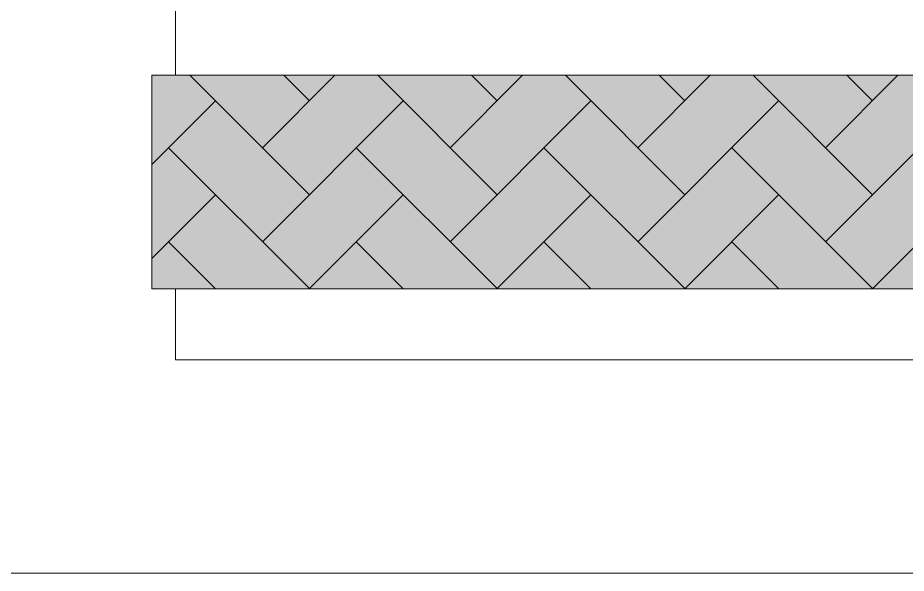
# Model space of a CAD drawing. Header units: inches. Extents: x 249 to 1192, y -18 to 440.
# Drawn here: x 625.247 to 627.121, y 184.662 to 185.833 of the extents above; entities that cross this region are included whole.
import ezdxf

# ---------------------------------------------------------------- set-up
doc = ezdxf.new("R2010")
doc.units = ezdxf.units.IN
doc.header["$MEASUREMENT"] = 0
for name, color, linetype, lineweight in [('ARSIR BETON', 8, 'Continuous', 0), ('ARSIR KERAMIK', 66, 'Continuous', 25), ('BALOK', 3, 'Continuous', 20), ('DINDING', 6, 'Continuous', 0)]:
    doc.layers.add(name, color=color, linetype=linetype, lineweight=lineweight)

# ---------------------------------------------------------------- blocks, each defined once
blk = doc.blocks.new('ampak samping')
at = {"layer": 'ARSIR BETON'}
h = blk.add_hatch(dxfattribs=at)
h.set_pattern_fill('AR-SAND', color=256, scale=0.025, style=0)
h.set_pattern_definition([(142.5, (629.02979, 185.261733), (0.00157483, 0.0481706), [0, -0.038, 0, -0.0425, 0, -0.040625]), (172.5, (629.02979, 185.26173), (-0.0442444, 0.0705537), [0, -0.0205, 0, -0.03425, 0, -0.013125]), (212.5, (629.06054, 185.261733), (-0.07785355, 0.0001415), [0, -0.0125, 0, -0.045, 0, -0.05875]), (222.5, (629.06054, 185.26173), (-0.0751532, 0.0219419), [0, -0.00625, 0, -0.0295, 0, -0.03375])])
h.paths.add_polyline_path([(625.5298, 185.7117), (629.0298, 185.7117), (629.0298, 185.2617), (625.5298, 185.2617)])
at = {"layer": 'ARSIR KERAMIK'}
h = blk.add_hatch(dxfattribs=at)
h.set_pattern_fill('AR-HBONE', color=2, scale=0.035, style=0)
h.set_pattern_definition([(135, (629.02979, 185.26173), (-2e-17, 0.19799), [0.42, -0.14]), (45, (628.9308, 185.36073), (-2e-17, 0.19799), [0.42, -0.14])])
h.paths.add_polyline_path([(625.5298, 185.7117), (629.0298, 185.7117), (629.0298, 185.2617), (625.5298, 185.2617)])
at = {"layer": 'BALOK'}
for points in [[(628.6298, 185.8617), (598.7558, 185.8617), (598.7558, 184.6617), (628.6298, 184.6617), (628.6298, 185.1117)], [(628.4298, 184.6617), (628.4298, 184.6617), (598.7558, 184.6617)]]:
    blk.add_lwpolyline(points, dxfattribs=at)
at = {"layer": 'DINDING'}
for points in [[(625.5798, 185.7117), (625.5798, 185.8617), (628.9798, 185.8617), (628.9798, 185.7117)], [(628.9798, 185.2617), (628.9798, 185.1117), (625.5798, 185.1117), (625.5798, 185.2617)]]:
    blk.add_lwpolyline(points, dxfattribs=at)
blk.add_lwpolyline([(625.5298, 185.7117), (629.0298, 185.7117), (629.0298, 185.2617), (625.5298, 185.2617)], close=True, dxfattribs=at)

msp = doc.modelspace()

# ---------------------------------------------------------------- block references
at = {"layer": 'DINDING'}
msp.add_blockref('ampak samping', (0, 0), dxfattribs=at)

doc.saveas('drawing.dxf')
